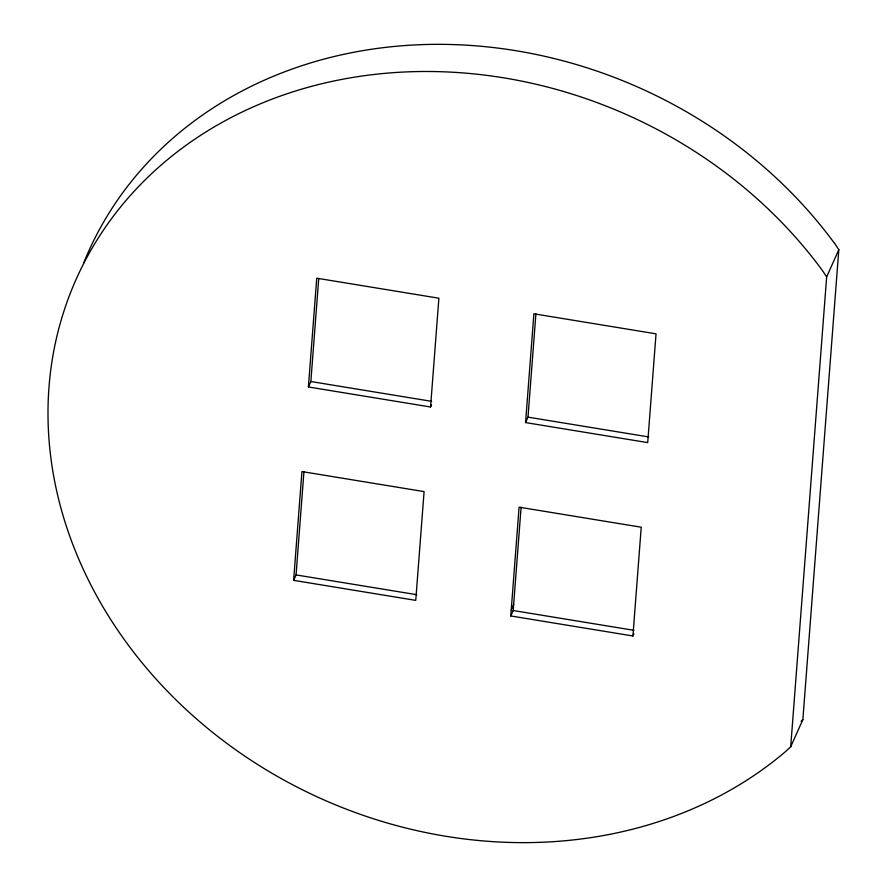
<?xml version="1.0" encoding="UTF-8"?>
<svg xmlns="http://www.w3.org/2000/svg" width="887" height="887" viewBox="0 0 887 887"><rect width="100%" height="100%" fill="white"/><g stroke="black" fill="none" stroke-linecap="round" stroke-linejoin="round"><path stroke-width="1.33" d="M293.619 580.342L301.946 471.574L424.086 491.598L415.759 600.377L293.619 580.342L296.047 574.909L303.953 471.64M308.41 386.965L316.737 278.196L438.888 298.22L430.561 407L308.41 386.965L310.849 381.532L318.71 278.795M510.768 615.955L519.095 507.176L641.234 527.211L632.919 635.979L510.768 615.955L513.196 610.522L521.101 507.22M525.57 422.578L533.885 313.798L656.036 333.834L647.71 442.602L525.57 422.578L527.998 417.145L535.903 313.876M826.662 276.855L822.415 270.491A436.493 374.536 24.1 0 0 204.897 132.595A436.493 374.536 24.1 0 0 162.543 686.117A436.493 374.536 24.1 0 0 785.538 751.588L790.694 746.81L826.662 276.855L838.814 249.679L834.578 243.315M790.694 746.81L802.857 719.634L838.814 249.679M430.561 407L431.537 404.827M511.234 609.912L513.662 604.479M632.919 635.979L633.883 633.806M801.149 721.242L802.857 719.634M310.849 381.532L431.636 401.334M527.998 417.145L648.785 436.947M296.047 574.909L416.835 594.711M513.196 610.522L633.983 630.324M83.666 263.04A436.493 374.536 24.1 0 1 426.203 44.494A436.493 374.536 24.1 0 1 834.512 243.348"/></g></svg>
